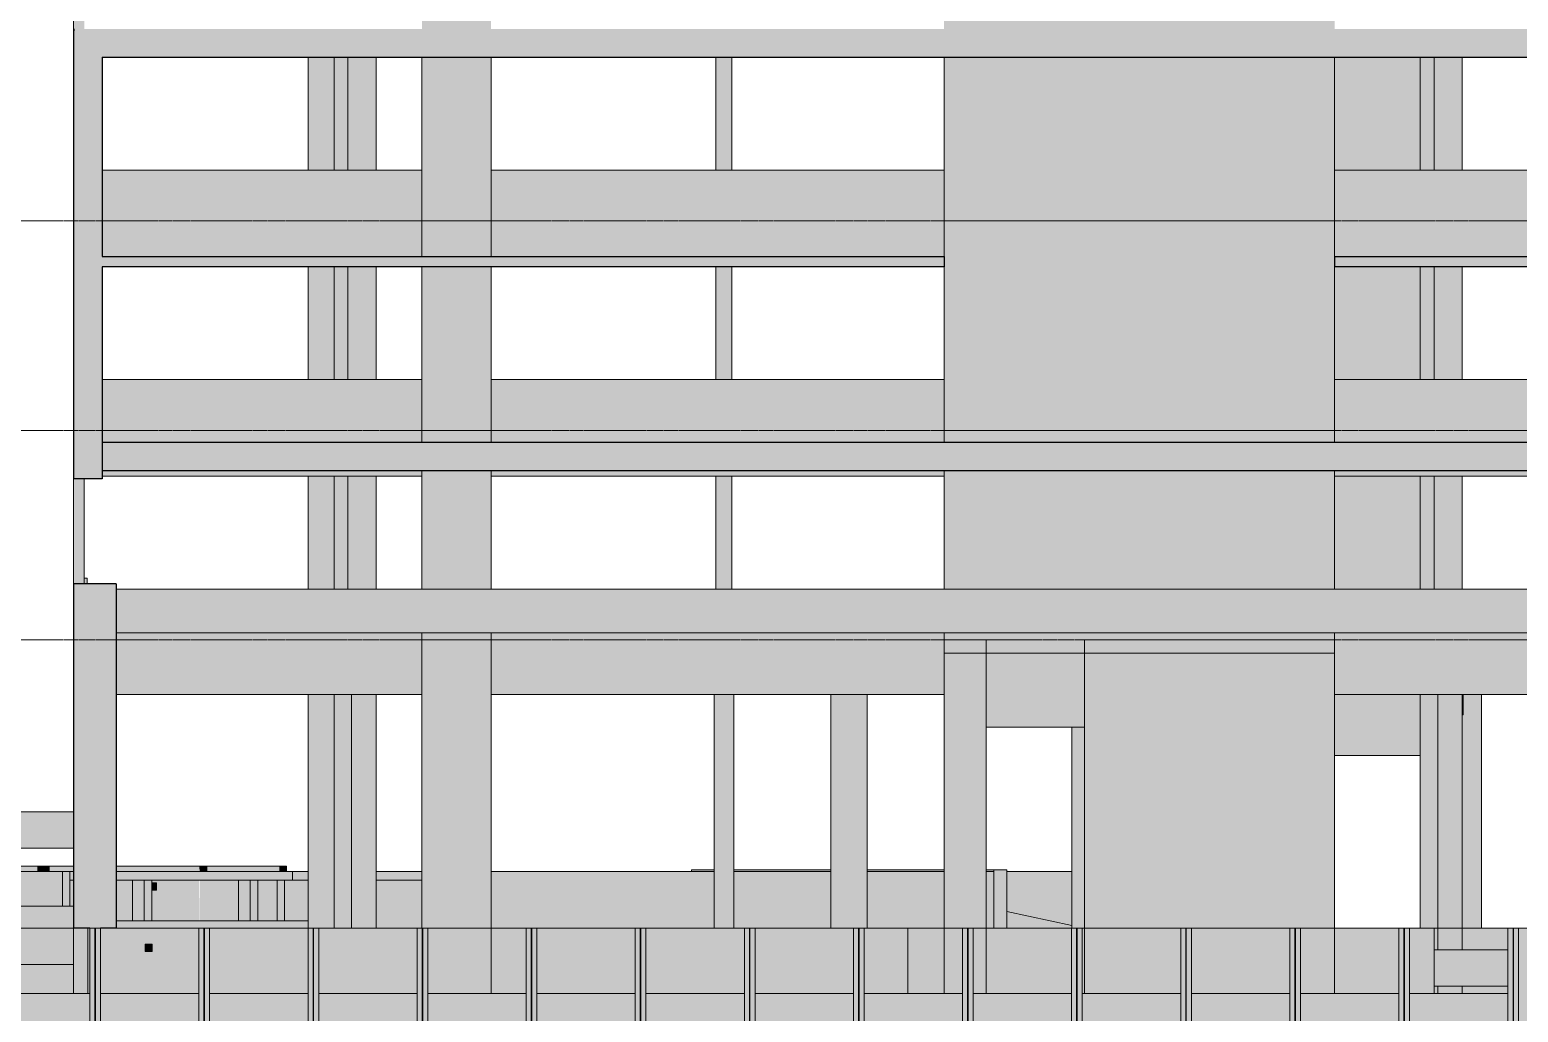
# Model space of a CAD drawing. Header units: centimetres. Extents: x -2198 to 42786, y -3196 to 88064.
# Drawn here: x 28493 to 30540, y 79394 to 80745 of the extents above; entities that cross this region are included whole.
import ezdxf

# ---------------------------------------------------------------- set-up
doc = ezdxf.new("R2010")
doc.units = ezdxf.units.CM
doc.linetypes.add('Centro', pattern=[3.175, 0.635, -0.47625, 1.5875, -0.47625])
doc.linetypes.add('Traço', pattern=[0.635, 0.3175, -0.3175])
for name, color, linetype, lineweight in [('A-FLOR', 7, 'Continuous', 25), ('A-FLOR-LEVL', 7, 'Continuous', 9), ('A-GENM', 7, 'Continuous', 25), ('S-BEAM', 7, 'Continuous', 25), ('S-COLS', 7, 'Continuous', 25), ('S-FNDN', 7, 'Continuous', 25)]:
    doc.layers.add(name, color=color, linetype=linetype, lineweight=lineweight)

# ---------------------------------------------------------------- blocks, each defined once
blk = doc.blocks.new('Estaca W Gerdau - W250X32_7-3763720-CT E 002 - CRT ESQ')
at = {"layer": 'S-FNDN', "linetype": 'Traço', "lineweight": 9, "true_color": 0xa4b9db}
blk.add_hatch(color=9, dxfattribs=at).paths.add_polyline_path([(-1880.1, 79120), (-1871.6, 79120), (-1871.6, 79510), (-1886.2, 79510), (-1886.2, 79120)], flags=0)
at = {"layer": 'S-FNDN', "lineweight": 9}
for p, q in [((-1886.2, 79510), (-1886.2, 79120)), ((-1871.6, 79510), (-1886.2, 79510)), ((-1879.3, 79120), (-1879.3, 79510)), ((-1878.5, 79510), (-1878.5, 79120)), ((-1871.6, 79510), (-1871.6, 79120)), ((-1871.6, 79120), (-1886.2, 79120))]:
    blk.add_line(p, q, dxfattribs=at)
blk = doc.blocks.new('PED_FURO_RETANGULAR_R04_2020 - 10x10x32-3497891-CT E 002 - CRT ESQ')
at = {"layer": 'A-GENM', "lineweight": 9}
for p, q in [((-1660.4, 79478), (-1650.4, 79488)), ((-1650.4, 79478), (-1660.4, 79488))]:
    blk.add_line(p, q, dxfattribs=at)

msp = doc.modelspace()

# ---------------------------------------------------------------- hatches: boundary and pattern name
at = {"layer": 'A-FLOR', "true_color": 0xff8040}
for points in [[(29067.17, 80419), (29750.33, 80419), (29750.33, 80433), (28592.56, 80433), (28592.56, 80419), (29032.3, 80419)], [(30287.32, 80419), (31262.06, 80419), (31262.06, 80433), (30287.32, 80433), (30287.32, 80424.41)]]:
    msp.add_hatch(color=11, dxfattribs=at).paths.add_polyline_path(points, flags=0)
at = {"layer": 'A-FLOR', "true_color": 0xc0c0c0}
h = msp.add_hatch(color=9, dxfattribs=at)
h.paths.add_polyline_path([(28653.6, 79576), (28854.42, 79576.38), (28854.42, 79588), (28612.06, 79587.98), (28612.06, 79576), (28649.36, 79576)], flags=0)
h.paths.add_polyline_path([(28553.05, 79576), (28553.05, 79588), (28548.24, 79587.67), (28548.24, 79576), (28550.21, 79576)], flags=0)
h = msp.add_hatch(color=9, dxfattribs=at)
h.paths.add_polyline_path([(28969.3, 79576), (29032.3, 79576), (29032.3, 79588), (28969.3, 79588), (28969.3, 79576.38)], flags=0)
h.paths.add_polyline_path([(28854.46, 79576), (28875.8, 79576), (28875.8, 79588), (28854.46, 79588), (28854.46, 79576.38)], flags=0)
msp.add_hatch(color=9, dxfattribs=at).paths.add_polyline_path([(29925.8, 79510), (29925.76, 79513.64), (29836.4, 79532.97), (29836.4, 79510), (29925.76, 79510)], flags=0)
at = {"layer": 'S-BEAM', "true_color": 0xc0c0c0}
for points in [[(31238.42, 80707), (31262.06, 80707), (31262.06, 80743.5), (31301.56, 80743.46), (31301.56, 80746), (28553.81, 80746), (28553.81, 80743.5), (28592.56, 80743.5), (28592.56, 80707), (31135.03, 80707)], [(28951.05, 80178), (29032.3, 80178), (29032.3, 80264), (28592.56, 80264), (28592.56, 80178), (28912.08, 80178)], [(29750.33, 80178), (29750.33, 80264), (29127.3, 80264), (29127.3, 80178), (29734.23, 80178)], [(30411.28, 80178), (30756.07, 80178), (30756.07, 80264), (30287.32, 80264), (30287.32, 80178), (30405.05, 80178)], [(30101.1, 80139), (31262.06, 80139), (31262.06, 80178), (28592.56, 80178), (28592.56, 80139), (29997.71, 80139)], [(28963.78, 80131), (29032.3, 80131), (29032.3, 80139), (28592.56, 80139), (28592.56, 80131), (28930.55, 80131)], [(29750.33, 80131), (29750.33, 80139), (29127.3, 80139), (29127.3, 80131), (29687.53, 80131)], [(30756.07, 80131), (30756.07, 80139), (30287.32, 80139), (30287.32, 80131), (30721.46, 80131)], [(30514.67, 79916), (30721.07, 79916), (30721.07, 79976), (28612.06, 79976), (28612.06, 79916), (30462.98, 79916)], [(28860.39, 79831), (29032.3, 79831), (29032.3, 79916), (28612.06, 79916), (28612.06, 79831), (28653.6, 79831)], [(29480.74, 79831), (29750.33, 79831), (29750.33, 79916), (29127.3, 79916), (29127.3, 79831), (29273.96, 79831)], [(30514.67, 79831), (30721.07, 79831), (30721.07, 79916), (30287.32, 79916), (30287.32, 79831), (30464.05, 79831)], [(29894.32, 79786), (29943.58, 79786), (29943.58, 79888), (29808.05, 79888), (29808.05, 79786)], [(28553.05, 79831), (28553.06, 79831.02), (28553.05, 79841.13)], [(30405.05, 79747), (30405.05, 79831), (30287.32, 79831), (30287.32, 79747), (30358.03, 79747)], [(30464.05, 79803), (30464.05, 79831), (30462.8, 79831), (30462.98, 79803)], [(28343.42, 79620), (28553.05, 79620), (28553.05, 79670), (27957.1, 79670), (27957.1, 79620), (28291.72, 79620)], [(28446.81, 79588), (28503.55, 79588), (28503.55, 79595), (28438.74, 79595), (28438.74, 79588)], [(28503.55, 79588), (28519.63, 79588), (28519.63, 79595), (28503.55, 79595), (28503.55, 79591.67)], [(28538.28, 79540), (28548.24, 79540), (28548.24, 79588), (28538.12, 79588), (28538.12, 79540)], [(28731.29, 79588), (28736.31, 79588), (28736.31, 79595), (28726.19, 79595), (28726.61, 79588), (28731.14, 79588)], [(28836.15, 79588), (28836.15, 79595), (28736.31, 79595), (28736.31, 79588), (28833.62, 79588)], [(28836.15, 79588), (28846.27, 79588), (28846.27, 79595), (28836.15, 79595), (28836.15, 79592.3)], [(29750.32, 79510), (29750.33, 79588), (29741.11, 79588), (29741.25, 79510), (29743.25, 79510)], [(29808.05, 79510), (29818.65, 79510), (29818.65, 79588), (29808.05, 79588), (29808.05, 79513.95)], [(29836.4, 79510), (29836.4, 79590), (29818.65, 79590), (29818.65, 79510), (29834.96, 79510)], [(29925.8, 79513.63), (29925.8, 79588), (29836.4, 79588), (29836.4, 79532.97), (29925.76, 79513.64)], [(28667.16, 79562), (28667.16, 79572), (28661.83, 79572), (28661.83, 79562)], [(28837.82, 79520), (28843.37, 79520), (28843.37, 79576), (28833.14, 79576), (28833.14, 79520), (28836.64, 79520)], [(28849.2, 79520), (28875.8, 79520), (28875.8, 79576), (28843.37, 79576), (28843.37, 79520)], [(28969.3, 79510), (29032.3, 79510), (29032.3, 79576), (28969.3, 79576), (28969.3, 79512.89)], [(28875.76, 79510), (28875.8, 79510), (28875.76, 79520), (28612.06, 79519.7), (28612.06, 79510), (28860.39, 79510)], [(28661.56, 79478), (28661.56, 79488), (28651.56, 79488), (28651.56, 79478), (28653.6, 79478)]]:
    msp.add_hatch(color=9, dxfattribs=at).paths.add_polyline_path(points, flags=0)
at = {"layer": 'S-BEAM', "true_color": 0xff8040}
for points in [[(28860.39, 80433), (29032.3, 80433), (29032.3, 80552), (28592.56, 80552), (28592.56, 80433), (28653.6, 80433)], [(29127.3, 80433), (29750.33, 80433), (29750.33, 80552), (29127.3, 80552), (29127.3, 80503.02)], [(30287.32, 80433), (30756.07, 80433), (30756.07, 80552), (30287.32, 80552), (30287.32, 80482)]]:
    msp.add_hatch(color=11, dxfattribs=at).paths.add_polyline_path(points, flags=0)
at = {"layer": 'S-BEAM', "true_color": 0xc0c0c0}
h = msp.add_hatch(color=9, dxfattribs=at)
h.paths.add_polyline_path([(27204.19, 79442), (27833.31, 79442), (27833.31, 79450), (27818.31, 79450), (27818.1, 79588), (27204.19, 79588)], flags=0)
h.paths.add_polyline_path([(28013.68, 79442), (28084.43, 79442), (28084.43, 79450), (28013.68, 79450), (28013.68, 79444)], flags=0)
h.paths.add_polyline_path([(28226.11, 79442), (28296.15, 79442), (28296.15, 79450), (28226.11, 79450), (28226.11, 79444)], flags=0)
h.paths.add_polyline_path([(27872.01, 79442), (27872.01, 79450), (27870.35, 79450), (27870.35, 79442)], flags=0)
h.paths.add_polyline_path([(28498.51, 79540), (28538.12, 79540), (28538.12, 79588), (28428.95, 79588), (28428.95, 79540), (28483.84, 79540)], flags=0)
h = msp.add_hatch(color=9, dxfattribs=at)
h.paths.add_polyline_path([(28612.06, 79520), (28634.34, 79520), (28634.34, 79576), (28612.06, 79576), (28612.06, 79532.25)], flags=0)
h.paths.add_polyline_path([(28661.07, 79520), (28726.19, 79520), (28725.84, 79576), (28661.07, 79576), (28661.07, 79532.25)], flags=0)
h.paths.add_polyline_path([(28550.21, 79540), (28553.05, 79540), (28553.05, 79576), (28548.24, 79575.73), (28548.24, 79540)], flags=0)
h.paths.add_polyline_path([(28667.16, 79562), (28661.83, 79562), (28662.15, 79572), (28667.16, 79572)], flags=0)
h.paths.add_polyline_path([(28690.62, 79588), (28726.19, 79588), (28726.19, 79595), (28612.06, 79595), (28612.06, 79588), (28653.6, 79588)], flags=0)
h.paths.add_polyline_path([(28550.21, 79588), (28553.05, 79588), (28553.05, 79595), (28519.63, 79595), (28519.63, 79588), (28548.24, 79588)], flags=0)
h = msp.add_hatch(color=9, dxfattribs=at)
h.paths.add_polyline_path([(29127.3, 79510), (29434.05, 79510), (29434.05, 79588), (29127.3, 79588), (29127.3, 79519.29)], flags=0)
h.paths.add_polyline_path([(29741.11, 79510), (29741.11, 79588), (29644.55, 79588), (29644.55, 79510), (29739.23, 79510)], flags=0)
h.paths.add_polyline_path([(29594.55, 79510), (29594.55, 79588), (29461.05, 79588), (29461.05, 79510), (29584.14, 79510)], flags=0)
h = msp.add_hatch(color=9, dxfattribs=at)
h.paths.add_polyline_path([(29687.53, 79588), (29750.33, 79588), (29750.33, 79590), (29644.55, 79590), (29644.55, 79588), (29650.52, 79588)], flags=0)
h.paths.add_polyline_path([(29403.2, 79588), (29434.05, 79588), (29434.05, 79590), (29403.06, 79590), (29403.06, 79588)], flags=0)
h.paths.add_polyline_path([(29816.65, 79588), (29818.65, 79588), (29818.65, 79590), (29808.05, 79589.89), (29808.05, 79588)], flags=0)
h.paths.add_polyline_path([(29461.05, 79588), (29594.55, 79588.23), (29594.55, 79590), (29461.05, 79590), (29461.05, 79589.47)], flags=0)
h = msp.add_hatch(color=9, dxfattribs=at)
h.paths.add_polyline_path([(28726.61, 79520), (28780.02, 79520), (28780.02, 79576), (28726.61, 79576), (28726.61, 79532.25)], flags=0)
h.paths.add_polyline_path([(28808.69, 79520), (28833.14, 79520), (28833.14, 79576), (28806.75, 79576), (28806.75, 79520)], flags=0)
h = msp.add_hatch(color=9, dxfattribs=at)
h.paths.add_polyline_path([(28440.36, 79420), (28553.05, 79420), (28553.05, 79460), (28440.36, 79460), (28440.36, 79444)], flags=0)
h.paths.add_polyline_path([(28524.36, 79510), (28553.06, 79510), (28553.06, 79540), (28428.2, 79540), (28428.2, 79510), (28498.53, 79510)], flags=0)
h = msp.add_hatch(color=9, dxfattribs=at)
h.paths.add_polyline_path([(28393.06, 79460), (28425.76, 79460), (28425.76, 79510), (28393.06, 79510), (28393.06, 79488.13)], flags=0)
h.paths.add_polyline_path([(28446.81, 79460), (28553.06, 79460), (28553.06, 79510), (28440.36, 79510), (28440.36, 79460)], flags=0)
h = msp.add_hatch(color=9, dxfattribs=at)
h.paths.add_polyline_path([(28633.06, 79080), (28918.1, 79080), (28918.1, 79120), (28633.06, 79120), (28633.06, 79090.99)], flags=0)
h.paths.add_polyline_path([(28575.76, 79420), (28575.76, 79510), (28573.06, 79510), (28573.06, 79420)], flags=0)
h.paths.add_polyline_path([(28725.76, 79420), (28725.76, 79510), (28590.36, 79510), (28590.36, 79420), (28703.12, 79420)], flags=0)
h.paths.add_polyline_path([(28963.78, 79420), (29025.76, 79420), (29025.76, 79510), (28890.36, 79510), (28890.36, 79420), (28912.08, 79420)], flags=0)
h.paths.add_polyline_path([(28756.99, 79420), (28875.76, 79420), (28875.76, 79510), (28740.36, 79510), (28740.36, 79420)], flags=0)
h.paths.add_polyline_path([(28651.56, 79478), (28651.56, 79488), (28661.56, 79488), (28661.56, 79478), (28653.6, 79478)], flags=0)
h = msp.add_hatch(color=9, dxfattribs=at)
h.paths.add_polyline_path([(29377.55, 79080), (29726.59, 79080), (29726.59, 79120), (29243, 79120), (29243, 79080), (29377.35, 79080)], flags=0)
h.paths.add_polyline_path([(29175.76, 79120), (29175.76, 79120), (29170.56, 79120)], flags=0)
h.paths.add_polyline_path([(29273.96, 79420), (29325.76, 79420), (29325.65, 79510), (29190.36, 79510), (29190.36, 79420)], flags=0)
h.paths.add_polyline_path([(29340.36, 79420), (29475.76, 79420), (29475.76, 79510), (29340.36, 79510), (29340.36, 79444)], flags=0)
h.paths.add_polyline_path([(29175.76, 79420), (29175.76, 79510), (29127.3, 79510), (29127.3, 79420), (29170.56, 79420)], flags=0)
h.paths.add_polyline_path([(29700.36, 79420), (29700.36, 79510), (29640.36, 79510), (29640.36, 79420), (29687.53, 79420)], flags=0)
h.paths.add_polyline_path([(29625.76, 79420), (29625.76, 79510), (29490.36, 79510), (29490.36, 79420), (29594.82, 79420)], flags=0)
h = msp.add_hatch(color=9, dxfattribs=at)
h.paths.add_polyline_path([(29856.59, 79080), (29933.52, 79080), (29933.36, 79120), (29856.59, 79120), (29856.59, 79090.99)], flags=0)
h.paths.add_polyline_path([(29940.36, 79420), (29943.58, 79420), (29943.58, 79510), (29940.36, 79510), (29940.36, 79444)], flags=0)
h.paths.add_polyline_path([(29923.5, 79420), (29925.76, 79420), (29925.76, 79510), (29808.05, 79510), (29808.05, 79420), (29894.32, 79420)], flags=0)
h = msp.add_hatch(color=9, dxfattribs=at)
h.paths.add_polyline_path([(30411.28, 79080), (30417.05, 79080), (30417.05, 79120), (30377.52, 79120), (30377.52, 79080), (30407.85, 79080)], flags=0)
h.paths.add_polyline_path([(30287.32, 79420), (30375.76, 79420), (30375.76, 79510), (30287.32, 79510), (30287.32, 79444)], flags=0)
h.paths.add_polyline_path([(30417.05, 79420), (30417.05, 79510), (30390.36, 79510), (30390.36, 79420), (30411.28, 79420)], flags=0)
h = msp.add_hatch(color=9, dxfattribs=at)
h.paths.add_polyline_path([(30424.05, 79080), (30424.05, 79120), (30417.05, 79120), (30417.05, 79080), (30422.79, 79080)], flags=0)
h.paths.add_polyline_path([(30424.05, 79420), (30424.05, 79420), (30424.05, 79510), (30417.05, 79510), (30417.05, 79420), (30423.85, 79420)], flags=0)
h = msp.add_hatch(color=9, dxfattribs=at)
h.paths.add_polyline_path([(30487.05, 79080), (30617.19, 79080), (30617.19, 79120), (30645.19, 79120), (30645.19, 79430), (30540.36, 79430), (30540.36, 79120), (30487.05, 79120), (30487.05, 79090.99)], flags=0)
h.paths.add_polyline_path([(30525.76, 79420), (30525.76, 79430), (30462.8, 79430), (30462.8, 79420), (30514.67, 79420)], flags=0)
h.paths.add_polyline_path([(30464.53, 79480), (30525.76, 79480), (30525.76, 79510), (30462.8, 79509.85), (30462.98, 79480)], flags=0)
h.paths.add_polyline_path([(30645.19, 79480), (30645.19, 79510), (30540.36, 79510), (30540.58, 79480), (30643.03, 79480)], flags=0)
h = msp.add_hatch(color=9, dxfattribs=at)
h.paths.add_polyline_path([(30525.76, 79430), (30525.76, 79480), (30424.05, 79480), (30424.05, 79430), (30514.67, 79430)], flags=0)
h.paths.add_polyline_path([(30639.44, 79430), (30698.07, 79430), (30698.07, 79480), (30540.36, 79480), (30540.58, 79430), (30618.07, 79430)], flags=0)
h = msp.add_hatch(color=9, dxfattribs=at)
h.paths.add_polyline_path([(29584.14, 79120), (29625.76, 79120), (29625.76, 79420), (29490.36, 79420), (29490.36, 79120)], flags=0)
h.paths.add_polyline_path([(28440.36, 79120), (28575.76, 79120), (28575.76, 79420), (28440.36, 79420), (28440.36, 79179.25)], flags=0)
h.paths.add_polyline_path([(28590.36, 79120), (28725.76, 79120), (28725.76, 79420), (28590.36, 79420), (28590.36, 79135.12)], flags=0)
h.paths.add_polyline_path([(30525.76, 79120), (30525.76, 79420), (30390.36, 79420), (30390.36, 79120), (30514.67, 79120)], flags=0)
h.paths.add_polyline_path([(28740.36, 79120), (28875.76, 79120), (28875.76, 79420), (28740.36, 79420), (28740.36, 79355.75)], flags=0)
h.paths.add_polyline_path([(28890.36, 79120), (29025.76, 79120), (29025.76, 79420), (28890.36, 79420), (28890.36, 79179.25)], flags=0)
h.paths.add_polyline_path([(29040.36, 79120), (29175.76, 79120), (29175.76, 79420), (29040.36, 79420), (29040.36, 79135.12)], flags=0)
h.paths.add_polyline_path([(29190.36, 79120), (29325.76, 79120), (29325.76, 79420), (29190.36, 79420), (29190.36, 79179.25)], flags=0)
h.paths.add_polyline_path([(30375.76, 79120), (30375.76, 79420), (30240.36, 79420), (30240.36, 79120), (30359.58, 79120)], flags=0)
h.paths.add_polyline_path([(29340.36, 79120), (29475.76, 79120), (29475.76, 79420), (29340.36, 79420), (29340.36, 79179.25)], flags=0)
h.paths.add_polyline_path([(30225.76, 79120), (30225.76, 79420), (30090.36, 79420), (30090.36, 79120), (30204.49, 79120)], flags=0)
h.paths.add_polyline_path([(29640.36, 79120), (29775.76, 79120), (29775.76, 79420), (29640.36, 79420), (29640.36, 79179.25)], flags=0)
h.paths.add_polyline_path([(29790.36, 79120), (29925.76, 79120), (29925.76, 79420), (29790.36, 79420), (29790.36, 79179.25)], flags=0)
h.paths.add_polyline_path([(29940.36, 79120), (30075.76, 79120), (30075.76, 79420), (29940.36, 79420), (29940.36, 79179.25)], flags=0)
at = {"layer": 'S-COLS', "true_color": 0xc0c0c0}
for points in [[(28553.81, 80743.5), (28553.81, 80746), (28568.06, 80746), (28568.06, 80788), (28553.06, 80788), (28553.06, 80743.5)], [(28568.06, 80127.5), (28592.56, 80127.5), (28592.56, 80743.5), (28553.06, 80743.5), (28553.06, 80127.5)], [(28875.8, 80552), (28911.55, 80552), (28911.55, 80707), (28875.8, 80707), (28875.8, 80591.27)], [(28930.55, 80552), (28930.55, 80707), (28911.55, 80707), (28911.55, 80552), (28917.03, 80552)], [(28942.61, 80552), (28969.3, 80552), (28969.3, 80707), (28930.55, 80707), (28930.55, 80552), (28940.27, 80552)], [(29436.55, 80552), (29458.55, 80552), (29458.55, 80707), (29436.55, 80707), (29436.55, 80591.27)], [(30393.15, 80552), (30405.05, 80552), (30405.05, 80707), (30287.32, 80707), (30287.32, 80552), (30355.3, 80552)], [(30424.05, 80552), (30424.05, 80707), (30405.05, 80707), (30405.05, 80552), (30419.56, 80552)], [(30424.05, 80552), (30462.79, 80552), (30462.79, 80707), (30424.05, 80707), (30424.05, 80591.27)], [(28553.06, 79510), (28612.06, 79510), (28612.06, 79983), (28553.06, 79983), (28553.06, 79532.25)], [(29032.75, 79510), (29127.3, 79510), (29127.3, 79906), (29032.3, 79906), (29032.65, 79510)], [(29750.33, 79510), (29808.05, 79510), (29808.05, 79888), (29803.91, 79906), (29750.33, 79906), (29750.33, 79532.25)], [(30232.65, 79510), (30287.32, 79510), (30287.32, 79906), (29963.8, 79906), (29943.58, 79888), (29943.58, 79510), (30232.37, 79510)], [(28882.75, 79510), (28911.55, 79510), (28911.55, 79831), (28875.8, 79831), (28875.8, 79510), (28882.65, 79510)], [(28912.08, 79510), (28935.55, 79510), (28935.55, 79831), (28911.55, 79831), (28911.55, 79510)], [(28937.93, 79510), (28969.3, 79510), (28969.3, 79831), (28935.55, 79831), (28935.55, 79510)], [(29435.55, 79510), (29461.05, 79510), (29461.05, 79831), (29434.05, 79831), (29434.05, 79510)], [(29640.36, 79510), (29644.55, 79510), (29644.55, 79831), (29594.55, 79831), (29594.55, 79510), (29635.83, 79510)], [(30405.05, 79510), (30429.05, 79510), (30429.05, 79831), (30405.05, 79831), (30405.05, 79532.25)], [(30429.05, 79480), (30462.8, 79480), (30462.8, 79831), (30429.05, 79831), (30429.05, 79488.13)], [(30489.51, 79510), (30489.51, 79831), (30464.05, 79831), (30464.05, 79803), (30462.8, 79803), (30462.98, 79510), (30485.43, 79510)], [(29934.13, 79510), (29943.58, 79510), (29943.58, 79786), (29925.8, 79786), (29925.8, 79510), (29933.75, 79510)], [(28650.42, 79520), (28650.42, 79576), (28634.34, 79576), (28634.34, 79520)], [(28653.6, 79520), (28661.07, 79520), (28661.07, 79576), (28650.42, 79576), (28650.42, 79520), (28650.92, 79520)], [(28780.02, 79520), (28796.1, 79520), (28796.1, 79576), (28780.02, 79576), (28780.02, 79532.25)], [(28806.75, 79520), (28806.75, 79576), (28796.1, 79576), (28796.1, 79520)], [(29067.17, 79420), (29127.3, 79420), (29127.3, 79510), (29040.36, 79510), (29040.36, 79420), (29048.3, 79420)], [(30459.25, 79420), (30462.8, 79420), (30462.79, 79430), (30429.05, 79430), (30429.05, 79420), (30439.51, 79420)]]:
    msp.add_hatch(color=9, dxfattribs=at).paths.add_polyline_path(points, flags=0)
h = msp.add_hatch(color=9, dxfattribs=at)
h.paths.add_polyline_path([(29118.87, 80482), (29127.3, 80482), (29127.3, 80707), (29032.3, 80707), (29032.3, 80482), (29067.17, 80482)], flags=0)
h.paths.add_polyline_path([(29067.17, 80746), (29127.3, 80746), (29127.3, 80788), (29032.3, 80788), (29032.3, 80746)], flags=0)
h = msp.add_hatch(color=9, dxfattribs=at)
h.paths.add_polyline_path([(29750.33, 80482), (30287.32, 80482), (30287.32, 80707), (29750.33, 80707), (29750.33, 80503.02)], flags=0)
h.paths.add_polyline_path([(30101.1, 80746), (30287.32, 80746), (30287.32, 80788), (29750.33, 80788), (29750.33, 80746), (30008.88, 80746)], flags=0)
at = {"layer": 'S-COLS', "true_color": 0xff8040}
h = msp.add_hatch(color=11, dxfattribs=at)
h.paths.add_polyline_path([(29032.3, 80194), (29127.3, 80194), (29127.3, 80419), (29032.3, 80419), (29032.3, 80238.26)], flags=0)
h.paths.add_polyline_path([(29067.17, 80433), (29127.3, 80433), (29127.3, 80482), (29032.3, 80482), (29032.3, 80433)], flags=0)
h = msp.add_hatch(color=11, dxfattribs=at)
h.paths.add_polyline_path([(30275.11, 80178), (30287.32, 80178), (30287.32, 80194), (30270.24, 80178.8)], flags=0)
h.paths.add_polyline_path([(29750.33, 80178), (30131.1, 80178), (30287.32, 80194), (30287.32, 80482), (29750.33, 80482), (29750.33, 80194)], flags=0)
for points in [[(28875.8, 80264), (28911.55, 80264), (28911.55, 80419), (28875.8, 80419), (28875.8, 80277.96)], [(28920.25, 80264), (28930.55, 80264), (28930.55, 80419), (28911.55, 80419), (28911.55, 80264), (28917.46, 80264)], [(28951.05, 80264), (28969.3, 80264), (28969.3, 80419), (28930.55, 80419), (28930.55, 80264)], [(29438.05, 80264), (29458.55, 80264), (29458.55, 80419), (29436.55, 80419), (29436.55, 80264)], [(30287.32, 80264), (30405.05, 80264), (30405.05, 80419), (30287.32, 80419), (30287.32, 80349.9)], [(30424.05, 80264), (30424.05, 80419), (30405.05, 80419), (30405.05, 80264), (30419.27, 80264)], [(30424.05, 80264), (30462.79, 80264), (30462.79, 80419), (30424.05, 80419), (30424.05, 80414.77)], [(28875.8, 79976), (28911.55, 79976), (28911.55, 80131), (28875.8, 80131), (28875.8, 80061.76)], [(28911.55, 79976), (28930.55, 79976), (28930.55, 80131), (28911.55, 80131), (28911.55, 79986.86)], [(28930.55, 79976), (28969.3, 79976), (28969.3, 80131), (28930.55, 80131), (28930.55, 80061.76)], [(29436.55, 79976), (29458.55, 79976), (29458.55, 80131), (29436.55, 80131), (29436.55, 80061.76)], [(30405.05, 79976), (30405.05, 80131), (30287.32, 80131), (30287.32, 79976), (30398.93, 79976)], [(30419.27, 79976), (30424.05, 79976), (30424.05, 80131), (30405.05, 80131), (30405.05, 79976), (30411.28, 79976)], [(30458.58, 79976), (30462.79, 79976), (30462.79, 80131), (30424.05, 80131), (30424.05, 79976), (30441.81, 79976)], [(28567.58, 79983), (28568.06, 79983), (28568.06, 80127.5), (28553.06, 80127.5), (28553.06, 79983)]]:
    msp.add_hatch(color=11, dxfattribs=at).paths.add_polyline_path(points, flags=0)
h = msp.add_hatch(color=11, dxfattribs=at)
h.paths.add_polyline_path([(29032.3, 79906), (29127.3, 79906), (29127.3, 79916), (29032.3, 79916)], flags=0)
h.paths.add_polyline_path([(29067.17, 79976), (29127.3, 79976), (29127.3, 80139), (29032.3, 80139), (29032.3, 79976)], flags=0)
h.paths.add_polyline_path([(29127.3, 80178), (29127.3, 80194), (29032.3, 80194), (29032.3, 80178), (29090.05, 80178)], flags=0)
h = msp.add_hatch(color=11, dxfattribs=at)
h.paths.add_polyline_path([(29894.32, 79888), (29943.58, 79888), (29963.8, 79906), (30287.32, 79906), (30287.32, 79916), (29750.33, 79916), (29750.33, 79906), (29803.91, 79906), (29808.05, 79888), (29842.62, 79888)], flags=0)
h.paths.add_polyline_path([(30042.43, 79976), (30287.32, 79976), (30287.32, 80139), (29750.33, 80139), (29750.33, 79976), (29997.71, 79976)], flags=0)
h.paths.add_polyline_path([(30275.11, 80178), (30270.24, 80178.8), (30287.32, 80194), (30131.1, 80178), (30269.34, 80178)], flags=0)
at = {"layer": 'S-COLS', "true_color": 0xc0c0c0}
h = msp.add_hatch(color=9, dxfattribs=at)
h.paths.add_polyline_path([(28553.05, 79540), (28553.06, 79540.01), (28553.05, 79540.52)], flags=0)
h.paths.add_polyline_path([(28553.05, 79976), (28553.06, 79976), (28553.05, 79991)], flags=0)
h.paths.add_polyline_path([(28572.05, 79983), (28572.05, 79991), (28568.06, 79991), (28568.06, 79983)], flags=0)
h = msp.add_hatch(color=9, dxfattribs=at)
h.paths.add_polyline_path([(28573.06, 79120), (28573.06, 79120), (28572.05, 79120)], flags=0)
h.paths.add_polyline_path([(28572.05, 79420), (28573.06, 79420), (28573.06, 79510), (28553.06, 79510), (28553.06, 79420), (28565.49, 79420)], flags=0)
h = msp.add_hatch(color=9, dxfattribs=at)
h.paths.add_polyline_path([(29750.33, 79120), (29750.33, 79120), (29743.51, 79120)], flags=0)
h.paths.add_polyline_path([(29750.33, 79420), (29750.33, 79510), (29700.36, 79510), (29700.36, 79420), (29744.87, 79420)], flags=0)
h = msp.add_hatch(color=9, dxfattribs=at)
h.paths.add_polyline_path([(29808.05, 79420), (29808.05, 79510), (29790.36, 79510), (29790.36, 79420), (29790.92, 79420)], flags=0)
h.paths.add_polyline_path([(29750.33, 79420), (29775.76, 79420), (29775.76, 79510), (29750.33, 79510), (29750.33, 79444)], flags=0)
h = msp.add_hatch(color=9, dxfattribs=at)
h.paths.add_polyline_path([(30287.32, 79120), (30287.32, 79120), (30240.36, 79120)], flags=0)
h.paths.add_polyline_path([(30225.76, 79120), (30225.76, 79120), (30204.49, 79120)], flags=0)
h.paths.add_polyline_path([(30101.1, 79420), (30225.76, 79420), (30225.76, 79510), (30090.36, 79510), (30090.36, 79420)], flags=0)
h.paths.add_polyline_path([(30287.32, 79420), (30287.32, 79510), (30240.36, 79510), (30240.36, 79420)], flags=0)
h.paths.add_polyline_path([(29943.58, 79420), (30075.76, 79420), (30075.76, 79510), (29943.58, 79510), (29943.58, 79444)], flags=0)
h = msp.add_hatch(color=9, dxfattribs=at)
h.paths.add_polyline_path([(30425.21, 79420), (30429.05, 79420), (30429.05, 79430), (30424.05, 79430), (30424.05, 79420), (30424.93, 79420)], flags=0)
h.paths.add_polyline_path([(30429.05, 79480), (30429.05, 79510), (30424.05, 79510), (30424.44, 79480), (30426.78, 79480)], flags=0)

# ---------------------------------------------------------------- linework, layer by layer
at = {"layer": 'A-FLOR', "color": 190, "true_color": 0x8000ff}
for p, q in [((28592.56, 80433), (29750.33, 80433)), ((29750.33, 80419), (28592.56, 80419)), ((29750.33, 80433), (29750.33, 80419)), ((30287.32, 80433), (31262.06, 80433)), ((30287.32, 80433), (30287.32, 80419)), ((31262.06, 80419), (30287.32, 80419))]:
    msp.add_line(p, q, dxfattribs=at)
at = {"layer": 'A-FLOR', "lineweight": 9}
for p, q in [((28548.24, 79588), (28553.05, 79588)), ((28612.06, 79588), (28875.8, 79588)), ((28854.46, 79588), (28854.46, 79576)), ((28969.3, 79588), (29032.3, 79588)), ((28553.05, 79576), (28548.24, 79576)), ((28650.42, 79576), (28612.06, 79576)), ((28796.1, 79576), (28650.42, 79576)), ((28875.8, 79576), (28796.1, 79576)), ((29925.8, 79513.63), (29836.4, 79532.97))]:
    msp.add_line(p, q, dxfattribs=at)
at = {"layer": 'A-FLOR-LEVL', "linetype": 'Centro'}
for p, q in [((28066.61, 80482), (33615.18, 80482)), ((28066.61, 80194), (33615.18, 80194)), ((28066.61, 79906), (33615.18, 79906)), ((28066.61, 79510), (33615.18, 79510))]:
    msp.add_line(p, q, dxfattribs=at)
at = {"layer": 'S-BEAM', "color": 190, "true_color": 0x8000ff}
for p, q in [((28553.81, 80746), (28553.81, 80743.5)), ((28592.56, 80707), (31262.06, 80707)), ((28592.56, 80178), (28592.56, 80139)), ((28592.56, 80178), (31262.06, 80178)), ((28592.56, 80139), (31262.06, 80139))]:
    msp.add_line(p, q, dxfattribs=at)
at = {"layer": 'S-BEAM', "lineweight": 9}
for p, q in [((28592.56, 80552), (29032.3, 80552)), ((29032.3, 80552), (29032.3, 80433)), ((29127.3, 80552), (29127.3, 80433)), ((29127.3, 80552), (29750.33, 80552)), ((29750.33, 80482), (29750.33, 80552)), ((30287.32, 80552), (30756.07, 80552)), ((30287.32, 80433), (30287.32, 80552)), ((29750.33, 80433), (29750.33, 80482)), ((28592.56, 80264), (29032.3, 80264)), ((29032.3, 80264), (29032.3, 80178)), ((29127.3, 80264), (29127.3, 80178)), ((29127.3, 80264), (29750.33, 80264)), ((29750.33, 80194), (29750.33, 80264)), ((30287.32, 80264), (30756.07, 80264)), ((30287.32, 80264), (30287.32, 80178)), ((29750.33, 80178), (29750.33, 80194)), ((28592.56, 80131), (29032.3, 80131)), ((29127.3, 80131), (29750.33, 80131)), ((30287.32, 80131), (30756.07, 80131)), ((28553.05, 79831), (28553.05, 79976)), ((28612.06, 79976), (30721.07, 79976)), ((28612.06, 79916), (30721.07, 79916)), ((29032.3, 79916), (29032.3, 79831)), ((29127.3, 79916), (29127.3, 79831)), ((29750.33, 79831), (29750.33, 79916)), ((30287.32, 79916), (30287.32, 79831)), ((29808.05, 79786), (29808.05, 79888)), ((29943.58, 79888), (29808.05, 79888)), ((29943.58, 79786), (29943.58, 79888)), ((28612.06, 79831), (29032.3, 79831)), ((29127.3, 79831), (29750.33, 79831)), ((30721.07, 79831), (30287.32, 79831)), ((30464.05, 79803), (30464.05, 79831)), ((30462.98, 79803), (30464.05, 79803)), ((29808.05, 79786), (29943.58, 79786)), ((30287.32, 79747), (30405.05, 79747)), ((27957.1, 79670), (28553.05, 79670)), ((27957.1, 79620), (28553.05, 79620)), ((28428.95, 79588), (28538.12, 79588)), ((28438.74, 79595), (28503.55, 79595)), ((28503.55, 79595), (28519.63, 79595)), ((28519.63, 79595), (28519.63, 79588)), ((28519.63, 79595), (28553.05, 79595)), ((28548.24, 79588), (28538.12, 79588)), ((28538.12, 79588), (28538.12, 79540)), ((28548.24, 79540), (28548.24, 79588)), ((28612.06, 79595), (28726.19, 79595)), ((28726.19, 79595), (28736.31, 79595)), ((28736.31, 79595), (28736.31, 79588)), ((28736.31, 79595), (28836.15, 79595)), ((28836.15, 79595), (28846.27, 79595)), ((28846.27, 79595), (28846.27, 79588)), ((29127.3, 79588), (29434.05, 79588)), ((29403.06, 79588), (29403.06, 79590)), ((29403.06, 79590), (29434.05, 79590)), ((29461.05, 79590), (29594.55, 79590)), ((29461.05, 79588), (29594.55, 79588)), ((29644.55, 79590), (29750.33, 79590)), ((29644.55, 79588), (29741.11, 79588)), ((29741.11, 79588), (29750.33, 79588)), ((29808.05, 79590), (29818.65, 79590)), ((29808.05, 79588), (29818.65, 79588)), ((29836.4, 79590), (29818.65, 79590)), ((29818.65, 79590), (29818.65, 79510)), ((29818.65, 79510), (29818.65, 79588)), ((29836.4, 79510), (29836.4, 79590)), ((29836.4, 79588), (29925.8, 79588)), ((28661.83, 79572), (28667.16, 79572)), ((28661.83, 79562), (28661.83, 79572)), ((28667.16, 79562), (28661.83, 79562)), ((28667.16, 79572), (28667.16, 79562)), ((28833.14, 79576), (28833.14, 79520)), ((28843.37, 79520), (28843.37, 79576)), ((29032.3, 79576), (28969.3, 79576)), ((28428.2, 79540), (28553.06, 79540)), ((28612.06, 79520), (28650.42, 79520)), ((28650.42, 79520), (28796.1, 79520)), ((28796.1, 79520), (28875.8, 79520)), ((28440.36, 79510), (28553.06, 79510)), ((28573.06, 79420), (28573.06, 79510)), ((28725.76, 79510), (28612.06, 79510)), ((28875.76, 79510), (28740.36, 79510)), ((29025.76, 79510), (28890.36, 79510)), ((29127.3, 79510), (29127.3, 79420)), ((29175.76, 79510), (29127.3, 79510)), ((29325.65, 79510), (29190.36, 79510)), ((29475.76, 79510), (29340.36, 79510)), ((29625.76, 79510), (29490.36, 79510)), ((29700.36, 79510), (29640.36, 79510)), ((29700.36, 79510), (29700.36, 79420)), ((29808.05, 79510), (29808.05, 79420)), ((29925.76, 79510), (29808.05, 79510)), ((29943.58, 79510), (29940.36, 79510)), ((29943.58, 79420), (29943.58, 79510)), ((30375.76, 79510), (30287.32, 79510)), ((30287.32, 79510), (30287.32, 79420)), ((30417.05, 79510), (30390.36, 79510)), ((30417.05, 79510), (30424.05, 79510)), ((30424.05, 79480), (30424.05, 79510)), ((30525.76, 79510), (30462.81, 79510)), ((28651.56, 79488), (28661.56, 79488)), ((28651.56, 79478), (28651.56, 79488)), ((28661.56, 79478), (28651.56, 79478)), ((28661.56, 79488), (28661.56, 79478)), ((30424.05, 79430), (30424.05, 79480)), ((30424.05, 79480), (30424.05, 79430)), ((30424.05, 79480), (30525.76, 79480)), ((28440.36, 79460), (28553.06, 79460)), ((28575.76, 79420), (28440.36, 79420)), ((28725.76, 79420), (28590.36, 79420)), ((28875.76, 79420), (28740.36, 79420)), ((29025.76, 79420), (28890.36, 79420)), ((29175.76, 79420), (29040.36, 79420)), ((29325.76, 79420), (29190.36, 79420)), ((29475.76, 79420), (29340.36, 79420)), ((29625.76, 79420), (29490.36, 79420)), ((29775.76, 79420), (29640.36, 79420)), ((29925.76, 79420), (29790.36, 79420)), ((30075.76, 79420), (29940.36, 79420)), ((30225.76, 79420), (30090.36, 79420)), ((30375.76, 79420), (30240.36, 79420)), ((30525.76, 79420), (30390.36, 79420)), ((30424.05, 79420), (30424.05, 79430)), ((30424.05, 79430), (30525.76, 79430))]:
    msp.add_line(p, q, dxfattribs=at)
at = {"layer": 'S-COLS', "lineweight": 9}
for p, q in [((28553.06, 80788), (28553.06, 80743.5)), ((28875.8, 80552), (28875.8, 80707)), ((28911.55, 80707), (28911.55, 80552)), ((28930.55, 80707), (28930.55, 80552)), ((28969.3, 80707), (28969.3, 80552)), ((29032.3, 80707), (29032.3, 80482)), ((29127.3, 80482), (29127.3, 80707)), ((29436.55, 80707), (29436.55, 80552)), ((29458.55, 80707), (29458.55, 80552)), ((29750.33, 80707), (29750.33, 80552)), ((30287.32, 80482), (30287.32, 80707)), ((30405.05, 80707), (30405.05, 80552)), ((30424.05, 80707), (30424.05, 80552)), ((30462.79, 80707), (30462.79, 80552)), ((29750.33, 80552), (29750.33, 80482)), ((29032.3, 80482), (29032.3, 80433)), ((29127.3, 80482), (29032.3, 80482)), ((29127.3, 80482), (29032.3, 80482)), ((29127.3, 80433), (29127.3, 80482)), ((30287.32, 80482), (29750.33, 80482)), ((29750.33, 80482), (29750.33, 80433)), ((30287.32, 80482), (29750.33, 80482)), ((30287.32, 80433), (30287.32, 80482)), ((28875.8, 80264), (28875.8, 80419)), ((28911.55, 80419), (28911.55, 80264)), ((28930.55, 80419), (28930.55, 80264)), ((28969.3, 80419), (28969.3, 80264)), ((29032.3, 80419), (29032.3, 80194)), ((29127.3, 80194), (29127.3, 80419)), ((29436.55, 80419), (29436.55, 80264)), ((29458.55, 80419), (29458.55, 80264)), ((29750.33, 80419), (29750.33, 80264)), ((30287.32, 80178), (30287.32, 80419)), ((30405.05, 80419), (30405.05, 80264)), ((30424.05, 80419), (30424.05, 80264)), ((30462.79, 80419), (30462.79, 80264)), ((29750.33, 80264), (29750.33, 80178)), ((29032.3, 80194), (29032.3, 80178)), ((29127.3, 80194), (29032.3, 80194)), ((29127.3, 80194), (29032.3, 80194)), ((29127.3, 80178), (29127.3, 80194)), ((29750.33, 80194), (29750.33, 80178)), ((30287.32, 80194), (29750.33, 80194)), ((30287.32, 80178), (30287.32, 80194)), ((28875.8, 79976), (28875.8, 80131)), ((28911.55, 80131), (28911.55, 79976)), ((28930.55, 80131), (28930.55, 79976)), ((28969.3, 80131), (28969.3, 79976)), ((29032.3, 80139), (29032.3, 79976)), ((29127.3, 79976), (29127.3, 80139)), ((29436.55, 80131), (29436.55, 79976)), ((29458.55, 80131), (29458.55, 79976)), ((29750.33, 80139), (29750.33, 79976)), ((30287.32, 79976), (30287.32, 80139)), ((30405.05, 80131), (30405.05, 79976)), ((30424.05, 80131), (30424.05, 79976)), ((30462.79, 80131), (30462.79, 79976)), ((28553.06, 80127.5), (28553.06, 79983)), ((28568.06, 80127.5), (28568.06, 79983)), ((28553.05, 79991), (28553.05, 79976)), ((28572.05, 79991), (28568.06, 79991)), ((28572.05, 79991), (28572.05, 79983)), ((29032.3, 79916), (29032.3, 79906)), ((29032.3, 79906), (29032.3, 79510)), ((29127.3, 79906), (29032.3, 79906)), ((29127.3, 79906), (29032.3, 79906)), ((29127.3, 79906), (29127.3, 79916)), ((29127.3, 79510), (29127.3, 79906)), ((29750.33, 79916), (29750.33, 79888)), ((29750.33, 79906), (29750.33, 79510)), ((29808.05, 79906), (29750.33, 79906)), ((29808.05, 79510), (29808.05, 79906)), ((29943.58, 79906), (29943.58, 79510)), ((30287.32, 79906), (29943.58, 79906)), ((30287.32, 79888), (30287.32, 79916)), ((30287.32, 79510), (30287.32, 79906)), ((29808.05, 79888), (29750.33, 79888)), ((29943.58, 79888), (29808.05, 79888)), ((30287.32, 79888), (29943.58, 79888)), ((28553.05, 79831), (28553.05, 79540)), ((28875.8, 79510), (28875.8, 79831)), ((28911.55, 79831), (28911.55, 79510)), ((28935.55, 79831), (28935.55, 79510)), ((28969.3, 79831), (28969.3, 79510)), ((29434.05, 79831), (29434.05, 79510)), ((29461.05, 79831), (29461.05, 79510)), ((29594.55, 79831), (29594.55, 79510)), ((29644.55, 79831), (29644.55, 79510)), ((30405.05, 79831), (30405.05, 79510)), ((30429.05, 79831), (30429.05, 79510)), ((30462.8, 79831), (30462.8, 79480)), ((30489.51, 79831), (30489.51, 79510)), ((29925.8, 79786), (29925.8, 79510)), ((28634.34, 79520), (28634.34, 79576)), ((28661.07, 79576), (28650.42, 79576)), ((28650.42, 79576), (28650.42, 79520)), ((28661.07, 79576), (28661.07, 79520)), ((28780.02, 79520), (28780.02, 79576)), ((28806.75, 79576), (28796.1, 79576)), ((28796.1, 79576), (28796.1, 79520)), ((28806.75, 79576), (28806.75, 79520)), ((28661.07, 79520), (28650.42, 79520)), ((28796.1, 79520), (28806.75, 79520)), ((28553.06, 79510), (28553.06, 79420)), ((28573.06, 79510), (28573.06, 79420)), ((29127.3, 79510), (29040.36, 79510)), ((29127.3, 79510), (29040.36, 79510)), ((29127.3, 79420), (29127.3, 79510)), ((29700.36, 79510), (29700.36, 79420)), ((29750.36, 79510), (29700.36, 79510)), ((29750.33, 79510), (29750.33, 79420)), ((29775.76, 79510), (29750.33, 79510)), ((29775.76, 79510), (29750.33, 79510)), ((29750.36, 79510), (29750.36, 79420)), ((29808.05, 79510), (29790.36, 79510)), ((29808.05, 79510), (29790.36, 79510)), ((29808.05, 79420), (29808.05, 79510)), ((29943.58, 79510), (29943.58, 79420)), ((30075.76, 79510), (29943.58, 79510)), ((30075.76, 79510), (29943.58, 79510)), ((30225.76, 79510), (30090.36, 79510)), ((30225.76, 79510), (30090.36, 79510)), ((30287.32, 79510), (30240.36, 79510)), ((30287.32, 79510), (30240.36, 79510)), ((30287.32, 79420), (30287.32, 79510)), ((30429.05, 79510), (30424.05, 79510)), ((30429.05, 79510), (30424.05, 79510)), ((30429.05, 79510), (30429.05, 79480)), ((30462.8, 79510), (30429.05, 79510)), ((30462.8, 79510), (30462.8, 79480)), ((30429.05, 79430), (30429.05, 79420)), ((30462.8, 79430), (30462.8, 79420))]:
    msp.add_line(p, q, dxfattribs=at)
at = {"layer": 'S-COLS', "color": 190, "true_color": 0x8000ff}
for p, q in [((28553.06, 80743.5), (28553.06, 80127.5)), ((28553.81, 80743.5), (28553.06, 80743.5)), ((28592.56, 80707), (28592.56, 80433)), ((28592.56, 80419), (28592.56, 80127.5)), ((28592.56, 80127.5), (28553.06, 80127.5))]:
    msp.add_line(p, q, dxfattribs=at)
at = {"layer": 'S-COLS', "color": 66, "true_color": 0x578d05}
for p, q in [((28553.06, 79983), (28553.06, 79510)), ((28612.06, 79983), (28553.06, 79983)), ((28612.06, 79983), (28612.06, 79510)), ((28575.76, 79510), (28553.06, 79510)), ((28612.06, 79510), (28590.36, 79510))]:
    msp.add_line(p, q, dxfattribs=at)

# ---------------------------------------------------------------- block references
at = {"layer": 'A-GENM', "lineweight": 9}
msp.add_blockref('PED_FURO_RETANGULAR_R04_2020 - 10x10x32-3497891-CT E 002 - CRT ESQ', (30311.92, 0), dxfattribs=at)
at = {"layer": 'S-FNDN', "lineweight": 9}
for p in [(30461.92, 0), (30611.92, 0), (30761.92, 0), (30911.92, 0), (31061.92, 0), (31211.92, 0), (31361.92, 0), (31511.92, 0), (31661.92, 0), (31811.92, 0), (31961.92, 0), (32111.92, 0), (32261.92, 0), (32411.92, 0)]:
    msp.add_blockref('Estaca W Gerdau - W250X32_7-3763720-CT E 002 - CRT ESQ', p, dxfattribs=at)

doc.saveas('drawing.dxf')
